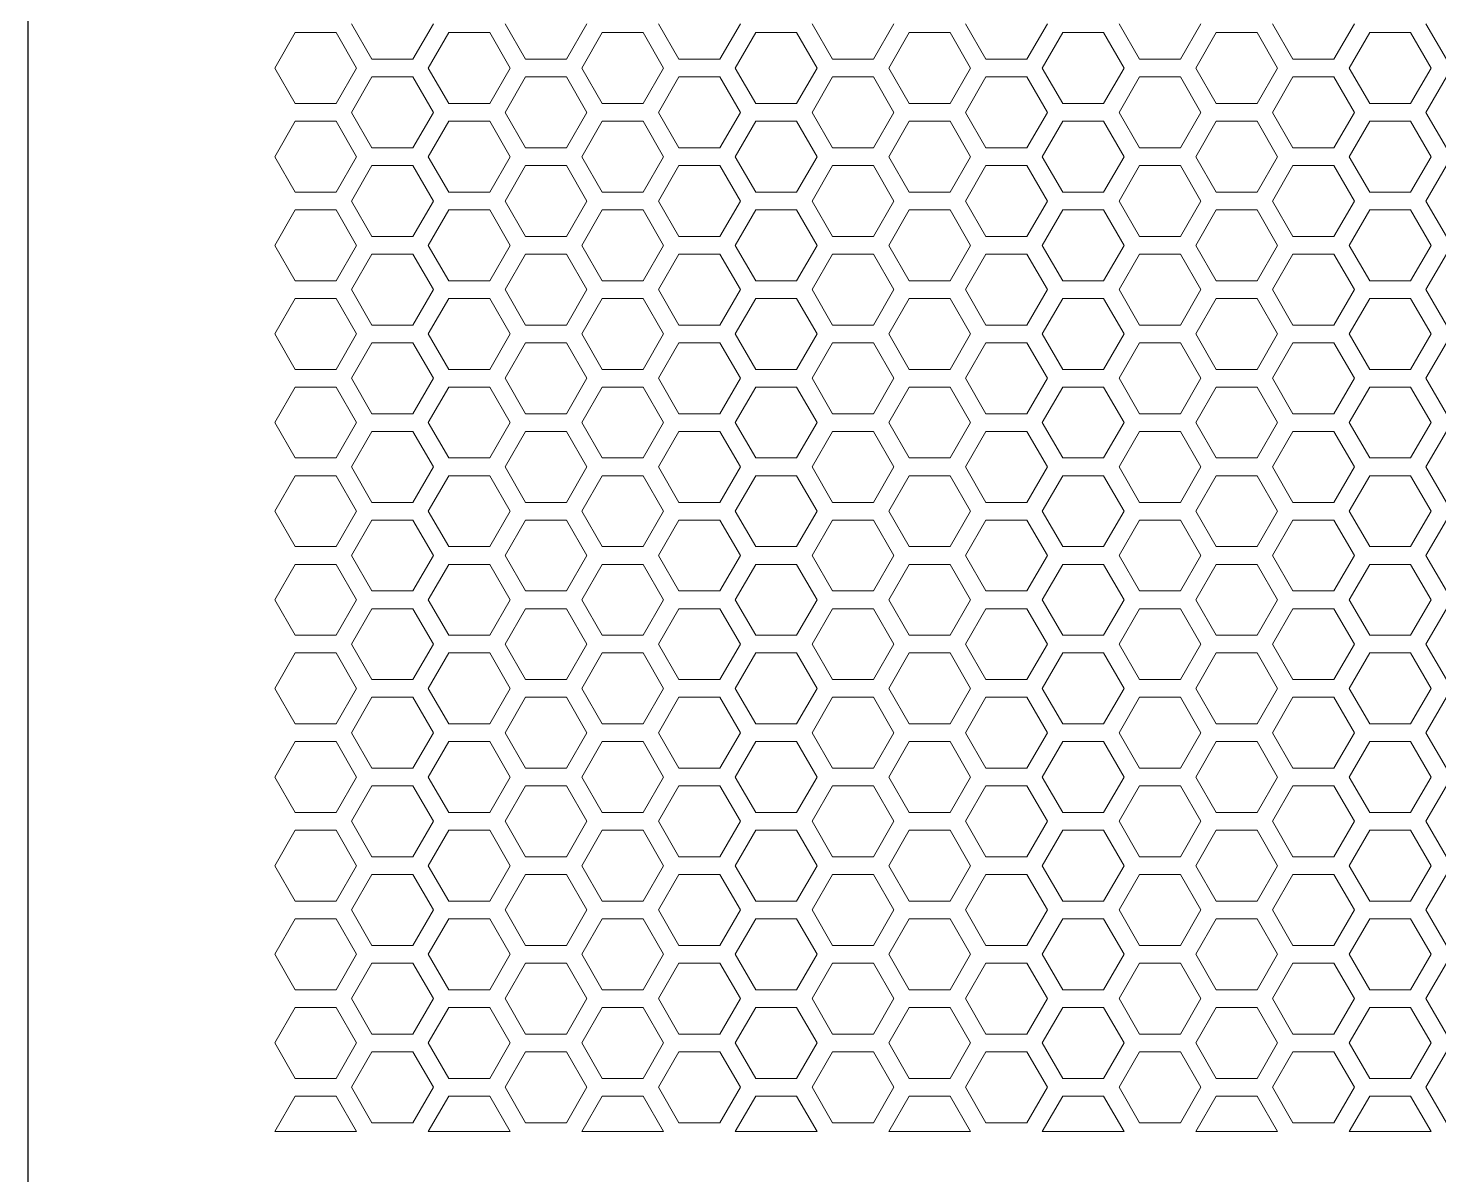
# Model space of a CAD drawing. Header units: millimetres. Extents: x 0 to 40, y -18 to 120.
# Drawn here: x 0 to 20.32, y 12.23 to 28.74 of the extents above; entities that cross this region are included whole.
import ezdxf

# ---------------------------------------------------------------- set-up
doc = ezdxf.new("R2010")
doc.units = ezdxf.units.MM

msp = doc.modelspace()

# ---------------------------------------------------------------- linework, layer by layer
msp.add_line((0, 0), (0, 45.182))
at = {"color": 0, "lineweight": 5}
for p, q in [((3.846, 28.679), (3.551, 28.169)), ((4.435, 28.679), (3.846, 28.679)), ((4.73, 28.169), (4.435, 28.679)), ((4.657, 28.807), (4.951, 28.296)), ((5.541, 28.296), (5.836, 28.807)), ((6.057, 28.679), (5.762, 28.169)), ((6.647, 28.679), (6.057, 28.679)), ((6.941, 28.169), (6.647, 28.679)), ((6.868, 28.807), (7.162, 28.296)), ((7.752, 28.296), (8.047, 28.807)), ((8.268, 28.679), (7.973, 28.169)), ((8.858, 28.679), (8.268, 28.679)), ((9.152, 28.169), (8.858, 28.679)), ((9.079, 28.807), (9.373, 28.296)), ((9.963, 28.296), (10.258, 28.807)), ((10.479, 28.679), (10.184, 28.169)), ((11.069, 28.679), (10.479, 28.679)), ((11.363, 28.169), (11.069, 28.679)), ((11.29, 28.807), (11.585, 28.296)), ((12.174, 28.296), (12.469, 28.807)), ((12.69, 28.679), (12.395, 28.169)), ((13.28, 28.679), (12.69, 28.679)), ((13.575, 28.169), (13.28, 28.679)), ((13.501, 28.807), (13.796, 28.296)), ((14.385, 28.296), (14.68, 28.807)), ((14.901, 28.679), (14.606, 28.169)), ((15.491, 28.679), (14.901, 28.679)), ((15.786, 28.169), (15.491, 28.679)), ((15.712, 28.807), (16.007, 28.296)), ((16.596, 28.296), (16.891, 28.807)), ((17.112, 28.679), (16.817, 28.169)), ((17.702, 28.679), (17.112, 28.679)), ((17.997, 28.169), (17.702, 28.679)), ((17.923, 28.807), (18.218, 28.296)), ((18.807, 28.296), (19.102, 28.807)), ((19.323, 28.679), (19.028, 28.169)), ((19.913, 28.679), (19.323, 28.679)), ((20.208, 28.169), (19.913, 28.679)), ((20.134, 28.807), (20.429, 28.296)), ((4.951, 28.296), (5.541, 28.296)), ((7.162, 28.296), (7.752, 28.296)), ((9.373, 28.296), (9.963, 28.296)), ((11.585, 28.296), (12.174, 28.296)), ((13.796, 28.296), (14.385, 28.296)), ((16.007, 28.296), (16.596, 28.296)), ((18.218, 28.296), (18.807, 28.296)), ((3.551, 28.169), (3.846, 27.658)), ((4.435, 27.658), (4.73, 28.169)), ((4.951, 28.041), (4.657, 27.53)), ((5.541, 28.041), (4.951, 28.041)), ((5.836, 27.53), (5.541, 28.041)), ((5.762, 28.169), (6.057, 27.658)), ((6.647, 27.658), (6.941, 28.169)), ((7.162, 28.041), (6.868, 27.53)), ((7.752, 28.041), (7.162, 28.041)), ((8.047, 27.53), (7.752, 28.041)), ((7.973, 28.169), (8.268, 27.658)), ((8.858, 27.658), (9.152, 28.169)), ((9.373, 28.041), (9.079, 27.53)), ((9.963, 28.041), (9.373, 28.041)), ((10.258, 27.53), (9.963, 28.041)), ((10.184, 28.169), (10.479, 27.658)), ((11.069, 27.658), (11.363, 28.169)), ((11.585, 28.041), (11.29, 27.53)), ((12.174, 28.041), (11.585, 28.041)), ((12.469, 27.53), (12.174, 28.041)), ((12.395, 28.169), (12.69, 27.658)), ((13.28, 27.658), (13.575, 28.169)), ((13.796, 28.041), (13.501, 27.53)), ((14.385, 28.041), (13.796, 28.041)), ((14.68, 27.53), (14.385, 28.041)), ((14.606, 28.169), (14.901, 27.658)), ((15.491, 27.658), (15.786, 28.169)), ((16.007, 28.041), (15.712, 27.53)), ((16.596, 28.041), (16.007, 28.041)), ((16.891, 27.53), (16.596, 28.041)), ((16.817, 28.169), (17.112, 27.658)), ((17.702, 27.658), (17.997, 28.169)), ((18.218, 28.041), (17.923, 27.53)), ((18.807, 28.041), (18.218, 28.041)), ((19.102, 27.53), (18.807, 28.041)), ((19.028, 28.169), (19.323, 27.658)), ((19.913, 27.658), (20.208, 28.169)), ((20.429, 28.041), (20.134, 27.53)), ((3.846, 27.658), (4.435, 27.658)), ((6.057, 27.658), (6.647, 27.658)), ((8.268, 27.658), (8.858, 27.658)), ((10.479, 27.658), (11.069, 27.658)), ((12.69, 27.658), (13.28, 27.658)), ((14.901, 27.658), (15.491, 27.658)), ((17.112, 27.658), (17.702, 27.658)), ((19.323, 27.658), (19.913, 27.658)), ((4.657, 27.53), (4.951, 27.02)), ((5.541, 27.02), (5.836, 27.53)), ((6.868, 27.53), (7.162, 27.02)), ((7.752, 27.02), (8.047, 27.53)), ((9.079, 27.53), (9.373, 27.02)), ((9.963, 27.02), (10.258, 27.53)), ((11.29, 27.53), (11.585, 27.02)), ((12.174, 27.02), (12.469, 27.53)), ((13.501, 27.53), (13.796, 27.02)), ((14.385, 27.02), (14.68, 27.53)), ((15.712, 27.53), (16.007, 27.02)), ((16.596, 27.02), (16.891, 27.53)), ((17.923, 27.53), (18.218, 27.02)), ((18.807, 27.02), (19.102, 27.53)), ((20.134, 27.53), (20.429, 27.02)), ((3.846, 27.403), (3.551, 26.892)), ((4.435, 27.403), (3.846, 27.403)), ((4.73, 26.892), (4.435, 27.403)), ((6.057, 27.403), (5.762, 26.892)), ((6.647, 27.403), (6.057, 27.403)), ((6.941, 26.892), (6.647, 27.403)), ((8.268, 27.403), (7.973, 26.892)), ((8.858, 27.403), (8.268, 27.403)), ((9.152, 26.892), (8.858, 27.403)), ((10.479, 27.403), (10.184, 26.892)), ((11.069, 27.403), (10.479, 27.403)), ((11.363, 26.892), (11.069, 27.403)), ((12.69, 27.403), (12.395, 26.892)), ((13.28, 27.403), (12.69, 27.403)), ((13.575, 26.892), (13.28, 27.403)), ((14.901, 27.403), (14.606, 26.892)), ((15.491, 27.403), (14.901, 27.403)), ((15.786, 26.892), (15.491, 27.403)), ((17.112, 27.403), (16.817, 26.892)), ((17.702, 27.403), (17.112, 27.403)), ((17.997, 26.892), (17.702, 27.403)), ((19.323, 27.403), (19.028, 26.892)), ((19.913, 27.403), (19.323, 27.403)), ((20.208, 26.892), (19.913, 27.403)), ((3.551, 26.892), (3.846, 26.381)), ((4.435, 26.381), (4.73, 26.892)), ((4.951, 27.02), (5.541, 27.02)), ((5.762, 26.892), (6.057, 26.381)), ((6.647, 26.381), (6.941, 26.892)), ((7.162, 27.02), (7.752, 27.02)), ((7.973, 26.892), (8.268, 26.381)), ((8.858, 26.381), (9.152, 26.892)), ((9.373, 27.02), (9.963, 27.02)), ((10.184, 26.892), (10.479, 26.381)), ((11.069, 26.381), (11.363, 26.892)), ((11.585, 27.02), (12.174, 27.02)), ((12.395, 26.892), (12.69, 26.381)), ((13.28, 26.381), (13.575, 26.892)), ((13.796, 27.02), (14.385, 27.02)), ((14.606, 26.892), (14.901, 26.381)), ((15.491, 26.381), (15.786, 26.892)), ((16.007, 27.02), (16.596, 27.02)), ((16.817, 26.892), (17.112, 26.381)), ((17.702, 26.381), (17.997, 26.892)), ((18.218, 27.02), (18.807, 27.02)), ((19.028, 26.892), (19.323, 26.381)), ((19.913, 26.381), (20.208, 26.892)), ((4.951, 26.764), (4.657, 26.254)), ((5.541, 26.764), (4.951, 26.764)), ((5.836, 26.254), (5.541, 26.764)), ((7.162, 26.764), (6.868, 26.254)), ((7.752, 26.764), (7.162, 26.764)), ((8.047, 26.254), (7.752, 26.764)), ((9.373, 26.764), (9.079, 26.254)), ((9.963, 26.764), (9.373, 26.764)), ((10.258, 26.254), (9.963, 26.764)), ((11.585, 26.764), (11.29, 26.254)), ((12.174, 26.764), (11.585, 26.764)), ((12.469, 26.254), (12.174, 26.764)), ((13.796, 26.764), (13.501, 26.254)), ((14.385, 26.764), (13.796, 26.764)), ((14.68, 26.254), (14.385, 26.764)), ((16.007, 26.764), (15.712, 26.254)), ((16.596, 26.764), (16.007, 26.764)), ((16.891, 26.254), (16.596, 26.764)), ((18.218, 26.764), (17.923, 26.254)), ((18.807, 26.764), (18.218, 26.764)), ((19.102, 26.254), (18.807, 26.764)), ((20.429, 26.764), (20.134, 26.254)), ((3.846, 26.381), (4.435, 26.381)), ((4.657, 26.254), (4.951, 25.743)), ((5.541, 25.743), (5.836, 26.254)), ((6.057, 26.381), (6.647, 26.381)), ((6.868, 26.254), (7.162, 25.743)), ((7.752, 25.743), (8.047, 26.254)), ((8.268, 26.381), (8.858, 26.381)), ((9.079, 26.254), (9.373, 25.743)), ((9.963, 25.743), (10.258, 26.254)), ((10.479, 26.381), (11.069, 26.381)), ((11.29, 26.254), (11.585, 25.743)), ((12.174, 25.743), (12.469, 26.254)), ((12.69, 26.381), (13.28, 26.381)), ((13.501, 26.254), (13.796, 25.743)), ((14.385, 25.743), (14.68, 26.254)), ((14.901, 26.381), (15.491, 26.381)), ((15.712, 26.254), (16.007, 25.743)), ((16.596, 25.743), (16.891, 26.254)), ((17.112, 26.381), (17.702, 26.381)), ((17.923, 26.254), (18.218, 25.743)), ((18.807, 25.743), (19.102, 26.254)), ((19.323, 26.381), (19.913, 26.381)), ((20.134, 26.254), (20.429, 25.743)), ((3.846, 26.126), (3.551, 25.615)), ((4.435, 26.126), (3.846, 26.126)), ((4.73, 25.615), (4.435, 26.126)), ((6.057, 26.126), (5.762, 25.615)), ((6.647, 26.126), (6.057, 26.126)), ((6.941, 25.615), (6.647, 26.126)), ((8.268, 26.126), (7.973, 25.615)), ((8.858, 26.126), (8.268, 26.126)), ((9.152, 25.615), (8.858, 26.126)), ((10.479, 26.126), (10.184, 25.615)), ((11.069, 26.126), (10.479, 26.126)), ((11.363, 25.615), (11.069, 26.126)), ((12.69, 26.126), (12.395, 25.615)), ((13.28, 26.126), (12.69, 26.126)), ((13.575, 25.615), (13.28, 26.126)), ((14.901, 26.126), (14.606, 25.615)), ((15.491, 26.126), (14.901, 26.126)), ((15.786, 25.615), (15.491, 26.126)), ((17.112, 26.126), (16.817, 25.615)), ((17.702, 26.126), (17.112, 26.126)), ((17.997, 25.615), (17.702, 26.126)), ((19.323, 26.126), (19.028, 25.615)), ((19.913, 26.126), (19.323, 26.126)), ((20.208, 25.615), (19.913, 26.126)), ((3.551, 25.615), (3.846, 25.105)), ((4.435, 25.105), (4.73, 25.615)), ((4.951, 25.743), (5.541, 25.743)), ((5.762, 25.615), (6.057, 25.105)), ((6.647, 25.105), (6.941, 25.615)), ((7.162, 25.743), (7.752, 25.743)), ((7.973, 25.615), (8.268, 25.105)), ((8.858, 25.105), (9.152, 25.615)), ((9.373, 25.743), (9.963, 25.743)), ((10.184, 25.615), (10.479, 25.105)), ((11.069, 25.105), (11.363, 25.615)), ((11.585, 25.743), (12.174, 25.743)), ((12.395, 25.615), (12.69, 25.105)), ((13.28, 25.105), (13.575, 25.615)), ((13.796, 25.743), (14.385, 25.743)), ((14.606, 25.615), (14.901, 25.105)), ((15.491, 25.105), (15.786, 25.615)), ((16.007, 25.743), (16.596, 25.743)), ((16.817, 25.615), (17.112, 25.105)), ((17.702, 25.105), (17.997, 25.615)), ((18.218, 25.743), (18.807, 25.743)), ((19.028, 25.615), (19.323, 25.105)), ((19.913, 25.105), (20.208, 25.615)), ((4.951, 25.488), (4.657, 24.977)), ((5.541, 25.488), (4.951, 25.488)), ((5.836, 24.977), (5.541, 25.488)), ((7.162, 25.488), (6.868, 24.977)), ((7.752, 25.488), (7.162, 25.488)), ((8.047, 24.977), (7.752, 25.488)), ((9.373, 25.488), (9.079, 24.977)), ((9.963, 25.488), (9.373, 25.488)), ((10.258, 24.977), (9.963, 25.488)), ((11.585, 25.488), (11.29, 24.977)), ((12.174, 25.488), (11.585, 25.488)), ((12.469, 24.977), (12.174, 25.488)), ((13.796, 25.488), (13.501, 24.977)), ((14.385, 25.488), (13.796, 25.488)), ((14.68, 24.977), (14.385, 25.488)), ((16.007, 25.488), (15.712, 24.977)), ((16.596, 25.488), (16.007, 25.488)), ((16.891, 24.977), (16.596, 25.488)), ((18.218, 25.488), (17.923, 24.977)), ((18.807, 25.488), (18.218, 25.488)), ((19.102, 24.977), (18.807, 25.488)), ((20.429, 25.488), (20.134, 24.977)), ((3.846, 25.105), (4.435, 25.105)), ((6.057, 25.105), (6.647, 25.105)), ((8.268, 25.105), (8.858, 25.105)), ((10.479, 25.105), (11.069, 25.105)), ((12.69, 25.105), (13.28, 25.105)), ((14.901, 25.105), (15.491, 25.105)), ((17.112, 25.105), (17.702, 25.105)), ((19.323, 25.105), (19.913, 25.105)), ((3.846, 24.849), (3.551, 24.339)), ((4.435, 24.849), (3.846, 24.849)), ((4.73, 24.339), (4.435, 24.849)), ((4.657, 24.977), (4.951, 24.467)), ((5.541, 24.467), (5.836, 24.977)), ((6.057, 24.849), (5.762, 24.339)), ((6.647, 24.849), (6.057, 24.849)), ((6.941, 24.339), (6.647, 24.849)), ((6.868, 24.977), (7.162, 24.467)), ((7.752, 24.467), (8.047, 24.977)), ((8.268, 24.849), (7.973, 24.339)), ((8.858, 24.849), (8.268, 24.849)), ((9.152, 24.339), (8.858, 24.849)), ((9.079, 24.977), (9.373, 24.467)), ((9.963, 24.467), (10.258, 24.977)), ((10.479, 24.849), (10.184, 24.339)), ((11.069, 24.849), (10.479, 24.849)), ((11.363, 24.339), (11.069, 24.849)), ((11.29, 24.977), (11.585, 24.467)), ((12.174, 24.467), (12.469, 24.977)), ((12.69, 24.849), (12.395, 24.339)), ((13.28, 24.849), (12.69, 24.849)), ((13.575, 24.339), (13.28, 24.849)), ((13.501, 24.977), (13.796, 24.467)), ((14.385, 24.467), (14.68, 24.977)), ((14.901, 24.849), (14.606, 24.339)), ((15.491, 24.849), (14.901, 24.849)), ((15.786, 24.339), (15.491, 24.849)), ((15.712, 24.977), (16.007, 24.467)), ((16.596, 24.467), (16.891, 24.977)), ((17.112, 24.849), (16.817, 24.339)), ((17.702, 24.849), (17.112, 24.849)), ((17.997, 24.339), (17.702, 24.849)), ((17.923, 24.977), (18.218, 24.467)), ((18.807, 24.467), (19.102, 24.977)), ((19.323, 24.849), (19.028, 24.339)), ((19.913, 24.849), (19.323, 24.849)), ((20.208, 24.339), (19.913, 24.849)), ((20.134, 24.977), (20.429, 24.467)), ((4.951, 24.467), (5.541, 24.467)), ((7.162, 24.467), (7.752, 24.467)), ((9.373, 24.467), (9.963, 24.467)), ((11.585, 24.467), (12.174, 24.467)), ((13.796, 24.467), (14.385, 24.467)), ((16.007, 24.467), (16.596, 24.467)), ((18.218, 24.467), (18.807, 24.467)), ((3.551, 24.339), (3.846, 23.828)), ((4.435, 23.828), (4.73, 24.339)), ((4.951, 24.211), (4.657, 23.701)), ((5.541, 24.211), (4.951, 24.211)), ((5.836, 23.701), (5.541, 24.211)), ((5.762, 24.339), (6.057, 23.828)), ((6.647, 23.828), (6.941, 24.339)), ((7.162, 24.211), (6.868, 23.701)), ((7.752, 24.211), (7.162, 24.211)), ((8.047, 23.701), (7.752, 24.211)), ((7.973, 24.339), (8.268, 23.828)), ((8.858, 23.828), (9.152, 24.339)), ((9.373, 24.211), (9.079, 23.701)), ((9.963, 24.211), (9.373, 24.211)), ((10.258, 23.701), (9.963, 24.211)), ((10.184, 24.339), (10.479, 23.828)), ((11.069, 23.828), (11.363, 24.339)), ((11.585, 24.211), (11.29, 23.701)), ((12.174, 24.211), (11.585, 24.211)), ((12.469, 23.701), (12.174, 24.211)), ((12.395, 24.339), (12.69, 23.828)), ((13.28, 23.828), (13.575, 24.339)), ((13.796, 24.211), (13.501, 23.701)), ((14.385, 24.211), (13.796, 24.211)), ((14.68, 23.701), (14.385, 24.211)), ((14.606, 24.339), (14.901, 23.828)), ((15.491, 23.828), (15.786, 24.339)), ((16.007, 24.211), (15.712, 23.701)), ((16.596, 24.211), (16.007, 24.211)), ((16.891, 23.701), (16.596, 24.211)), ((16.817, 24.339), (17.112, 23.828)), ((17.702, 23.828), (17.997, 24.339)), ((18.218, 24.211), (17.923, 23.701)), ((18.807, 24.211), (18.218, 24.211)), ((19.102, 23.701), (18.807, 24.211)), ((19.028, 24.339), (19.323, 23.828)), ((19.913, 23.828), (20.208, 24.339)), ((20.429, 24.211), (20.134, 23.701)), ((3.846, 23.828), (4.435, 23.828)), ((6.057, 23.828), (6.647, 23.828)), ((8.268, 23.828), (8.858, 23.828)), ((10.479, 23.828), (11.069, 23.828)), ((12.69, 23.828), (13.28, 23.828)), ((14.901, 23.828), (15.491, 23.828)), ((17.112, 23.828), (17.702, 23.828)), ((19.323, 23.828), (19.913, 23.828)), ((3.846, 23.573), (3.551, 23.062)), ((4.435, 23.573), (3.846, 23.573)), ((4.73, 23.062), (4.435, 23.573)), ((4.657, 23.701), (4.951, 23.19)), ((5.541, 23.19), (5.836, 23.701)), ((6.057, 23.573), (5.762, 23.062)), ((6.647, 23.573), (6.057, 23.573)), ((6.941, 23.062), (6.647, 23.573)), ((6.868, 23.701), (7.162, 23.19)), ((7.752, 23.19), (8.047, 23.701)), ((8.268, 23.573), (7.973, 23.062)), ((8.858, 23.573), (8.268, 23.573)), ((9.152, 23.062), (8.858, 23.573)), ((9.079, 23.701), (9.373, 23.19)), ((9.963, 23.19), (10.258, 23.701)), ((10.479, 23.573), (10.184, 23.062)), ((11.069, 23.573), (10.479, 23.573)), ((11.363, 23.062), (11.069, 23.573)), ((11.29, 23.701), (11.585, 23.19)), ((12.174, 23.19), (12.469, 23.701)), ((12.69, 23.573), (12.395, 23.062)), ((13.28, 23.573), (12.69, 23.573)), ((13.575, 23.062), (13.28, 23.573)), ((13.501, 23.701), (13.796, 23.19)), ((14.385, 23.19), (14.68, 23.701)), ((14.901, 23.573), (14.606, 23.062)), ((15.491, 23.573), (14.901, 23.573)), ((15.786, 23.062), (15.491, 23.573)), ((15.712, 23.701), (16.007, 23.19)), ((16.596, 23.19), (16.891, 23.701)), ((17.112, 23.573), (16.817, 23.062)), ((17.702, 23.573), (17.112, 23.573)), ((17.997, 23.062), (17.702, 23.573)), ((17.923, 23.701), (18.218, 23.19)), ((18.807, 23.19), (19.102, 23.701)), ((19.323, 23.573), (19.028, 23.062)), ((19.913, 23.573), (19.323, 23.573)), ((20.208, 23.062), (19.913, 23.573)), ((20.134, 23.701), (20.429, 23.19)), ((4.951, 23.19), (5.541, 23.19)), ((7.162, 23.19), (7.752, 23.19)), ((9.373, 23.19), (9.963, 23.19)), ((11.585, 23.19), (12.174, 23.19)), ((13.796, 23.19), (14.385, 23.19)), ((16.007, 23.19), (16.596, 23.19)), ((18.218, 23.19), (18.807, 23.19)), ((3.551, 23.062), (3.846, 22.552)), ((4.435, 22.552), (4.73, 23.062)), ((5.762, 23.062), (6.057, 22.552)), ((6.647, 22.552), (6.941, 23.062)), ((7.973, 23.062), (8.268, 22.552)), ((8.858, 22.552), (9.152, 23.062)), ((10.184, 23.062), (10.479, 22.552)), ((11.069, 22.552), (11.363, 23.062)), ((12.395, 23.062), (12.69, 22.552)), ((13.28, 22.552), (13.575, 23.062)), ((14.606, 23.062), (14.901, 22.552)), ((15.491, 22.552), (15.786, 23.062)), ((16.817, 23.062), (17.112, 22.552)), ((17.702, 22.552), (17.997, 23.062)), ((19.028, 23.062), (19.323, 22.552)), ((19.913, 22.552), (20.208, 23.062)), ((4.951, 22.935), (4.657, 22.424)), ((5.541, 22.935), (4.951, 22.935)), ((5.836, 22.424), (5.541, 22.935)), ((7.162, 22.935), (6.868, 22.424)), ((7.752, 22.935), (7.162, 22.935)), ((8.047, 22.424), (7.752, 22.935)), ((9.373, 22.935), (9.079, 22.424)), ((9.963, 22.935), (9.373, 22.935)), ((10.258, 22.424), (9.963, 22.935)), ((11.585, 22.935), (11.29, 22.424)), ((12.174, 22.935), (11.585, 22.935)), ((12.469, 22.424), (12.174, 22.935)), ((13.796, 22.935), (13.501, 22.424)), ((14.385, 22.935), (13.796, 22.935)), ((14.68, 22.424), (14.385, 22.935)), ((16.007, 22.935), (15.712, 22.424)), ((16.596, 22.935), (16.007, 22.935)), ((16.891, 22.424), (16.596, 22.935)), ((18.218, 22.935), (17.923, 22.424)), ((18.807, 22.935), (18.218, 22.935)), ((19.102, 22.424), (18.807, 22.935)), ((20.429, 22.935), (20.134, 22.424)), ((3.846, 22.552), (4.435, 22.552)), ((4.657, 22.424), (4.951, 21.913)), ((5.541, 21.913), (5.836, 22.424)), ((6.057, 22.552), (6.647, 22.552)), ((6.868, 22.424), (7.162, 21.913)), ((7.752, 21.913), (8.047, 22.424)), ((8.268, 22.552), (8.858, 22.552)), ((9.079, 22.424), (9.373, 21.913)), ((9.963, 21.913), (10.258, 22.424)), ((10.479, 22.552), (11.069, 22.552)), ((11.29, 22.424), (11.585, 21.913)), ((12.174, 21.913), (12.469, 22.424)), ((12.69, 22.552), (13.28, 22.552)), ((13.501, 22.424), (13.796, 21.913)), ((14.385, 21.913), (14.68, 22.424)), ((14.901, 22.552), (15.491, 22.552)), ((15.712, 22.424), (16.007, 21.913)), ((16.596, 21.913), (16.891, 22.424)), ((17.112, 22.552), (17.702, 22.552)), ((17.923, 22.424), (18.218, 21.913)), ((18.807, 21.913), (19.102, 22.424)), ((19.323, 22.552), (19.913, 22.552)), ((20.134, 22.424), (20.429, 21.913)), ((3.846, 22.296), (3.551, 21.786)), ((4.435, 22.296), (3.846, 22.296)), ((4.73, 21.786), (4.435, 22.296)), ((6.057, 22.296), (5.762, 21.786)), ((6.647, 22.296), (6.057, 22.296)), ((6.941, 21.786), (6.647, 22.296)), ((8.268, 22.296), (7.973, 21.786)), ((8.858, 22.296), (8.268, 22.296)), ((9.152, 21.786), (8.858, 22.296)), ((10.479, 22.296), (10.184, 21.786)), ((11.069, 22.296), (10.479, 22.296)), ((11.363, 21.786), (11.069, 22.296)), ((12.69, 22.296), (12.395, 21.786)), ((13.28, 22.296), (12.69, 22.296)), ((13.575, 21.786), (13.28, 22.296)), ((14.901, 22.296), (14.606, 21.786)), ((15.491, 22.296), (14.901, 22.296)), ((15.786, 21.786), (15.491, 22.296)), ((17.112, 22.296), (16.817, 21.786)), ((17.702, 22.296), (17.112, 22.296)), ((17.997, 21.786), (17.702, 22.296)), ((19.323, 22.296), (19.028, 21.786)), ((19.913, 22.296), (19.323, 22.296)), ((20.208, 21.786), (19.913, 22.296)), ((3.551, 21.786), (3.846, 21.275)), ((4.435, 21.275), (4.73, 21.786)), ((4.951, 21.913), (5.541, 21.913)), ((5.762, 21.786), (6.057, 21.275)), ((6.647, 21.275), (6.941, 21.786)), ((7.162, 21.913), (7.752, 21.913)), ((7.973, 21.786), (8.268, 21.275)), ((8.858, 21.275), (9.152, 21.786)), ((9.373, 21.913), (9.963, 21.913)), ((10.184, 21.786), (10.479, 21.275)), ((11.069, 21.275), (11.363, 21.786)), ((11.585, 21.913), (12.174, 21.913)), ((12.395, 21.786), (12.69, 21.275)), ((13.28, 21.275), (13.575, 21.786)), ((13.796, 21.913), (14.385, 21.913)), ((14.606, 21.786), (14.901, 21.275)), ((15.491, 21.275), (15.786, 21.786)), ((16.007, 21.913), (16.596, 21.913)), ((16.817, 21.786), (17.112, 21.275)), ((17.702, 21.275), (17.997, 21.786)), ((18.218, 21.913), (18.807, 21.913)), ((19.028, 21.786), (19.323, 21.275)), ((19.913, 21.275), (20.208, 21.786)), ((4.951, 21.658), (4.657, 21.147)), ((5.541, 21.658), (4.951, 21.658)), ((5.836, 21.147), (5.541, 21.658)), ((7.162, 21.658), (6.868, 21.147)), ((7.752, 21.658), (7.162, 21.658)), ((8.047, 21.147), (7.752, 21.658)), ((9.373, 21.658), (9.079, 21.147)), ((9.963, 21.658), (9.373, 21.658)), ((10.258, 21.147), (9.963, 21.658)), ((11.585, 21.658), (11.29, 21.147)), ((12.174, 21.658), (11.585, 21.658)), ((12.469, 21.147), (12.174, 21.658)), ((13.796, 21.658), (13.501, 21.147)), ((14.385, 21.658), (13.796, 21.658)), ((14.68, 21.147), (14.385, 21.658)), ((16.007, 21.658), (15.712, 21.147)), ((16.596, 21.658), (16.007, 21.658)), ((16.891, 21.147), (16.596, 21.658)), ((18.218, 21.658), (17.923, 21.147)), ((18.807, 21.658), (18.218, 21.658)), ((19.102, 21.147), (18.807, 21.658)), ((20.429, 21.658), (20.134, 21.147)), ((3.846, 21.275), (4.435, 21.275)), ((4.657, 21.147), (4.951, 20.637)), ((5.541, 20.637), (5.836, 21.147)), ((6.057, 21.275), (6.647, 21.275)), ((6.868, 21.147), (7.162, 20.637)), ((7.752, 20.637), (8.047, 21.147)), ((8.268, 21.275), (8.858, 21.275)), ((9.079, 21.147), (9.373, 20.637)), ((9.963, 20.637), (10.258, 21.147)), ((10.479, 21.275), (11.069, 21.275)), ((11.29, 21.147), (11.585, 20.637)), ((12.174, 20.637), (12.469, 21.147)), ((12.69, 21.275), (13.28, 21.275)), ((13.501, 21.147), (13.796, 20.637)), ((14.385, 20.637), (14.68, 21.147)), ((14.901, 21.275), (15.491, 21.275)), ((15.712, 21.147), (16.007, 20.637)), ((16.596, 20.637), (16.891, 21.147)), ((17.112, 21.275), (17.702, 21.275)), ((17.923, 21.147), (18.218, 20.637)), ((18.807, 20.637), (19.102, 21.147)), ((19.323, 21.275), (19.913, 21.275)), ((20.134, 21.147), (20.429, 20.637)), ((3.846, 21.02), (3.551, 20.509)), ((4.435, 21.02), (3.846, 21.02)), ((4.73, 20.509), (4.435, 21.02)), ((6.057, 21.02), (5.762, 20.509)), ((6.647, 21.02), (6.057, 21.02)), ((6.941, 20.509), (6.647, 21.02)), ((8.268, 21.02), (7.973, 20.509)), ((8.858, 21.02), (8.268, 21.02)), ((9.152, 20.509), (8.858, 21.02)), ((10.479, 21.02), (10.184, 20.509)), ((11.069, 21.02), (10.479, 21.02)), ((11.363, 20.509), (11.069, 21.02)), ((12.69, 21.02), (12.395, 20.509)), ((13.28, 21.02), (12.69, 21.02)), ((13.575, 20.509), (13.28, 21.02)), ((14.901, 21.02), (14.606, 20.509)), ((15.491, 21.02), (14.901, 21.02)), ((15.786, 20.509), (15.491, 21.02)), ((17.112, 21.02), (16.817, 20.509)), ((17.702, 21.02), (17.112, 21.02)), ((17.997, 20.509), (17.702, 21.02)), ((19.323, 21.02), (19.028, 20.509)), ((19.913, 21.02), (19.323, 21.02)), ((20.208, 20.509), (19.913, 21.02)), ((4.951, 20.637), (5.541, 20.637)), ((7.162, 20.637), (7.752, 20.637)), ((9.373, 20.637), (9.963, 20.637)), ((11.585, 20.637), (12.174, 20.637)), ((13.796, 20.637), (14.385, 20.637)), ((16.007, 20.637), (16.596, 20.637)), ((18.218, 20.637), (18.807, 20.637)), ((3.551, 20.509), (3.846, 19.998)), ((4.435, 19.998), (4.73, 20.509)), ((4.951, 20.381), (4.657, 19.871)), ((5.541, 20.381), (4.951, 20.381)), ((5.836, 19.871), (5.541, 20.381)), ((5.762, 20.509), (6.057, 19.998)), ((6.647, 19.998), (6.941, 20.509)), ((7.162, 20.381), (6.868, 19.871)), ((7.752, 20.381), (7.162, 20.381)), ((8.047, 19.871), (7.752, 20.381)), ((7.973, 20.509), (8.268, 19.998)), ((8.858, 19.998), (9.152, 20.509)), ((9.373, 20.381), (9.079, 19.871)), ((9.963, 20.381), (9.373, 20.381)), ((10.258, 19.871), (9.963, 20.381)), ((10.184, 20.509), (10.479, 19.998)), ((11.069, 19.998), (11.363, 20.509)), ((11.585, 20.381), (11.29, 19.871)), ((12.174, 20.381), (11.585, 20.381)), ((12.469, 19.871), (12.174, 20.381)), ((12.395, 20.509), (12.69, 19.998)), ((13.28, 19.998), (13.575, 20.509)), ((13.796, 20.381), (13.501, 19.871)), ((14.385, 20.381), (13.796, 20.381)), ((14.68, 19.871), (14.385, 20.381)), ((14.606, 20.509), (14.901, 19.998)), ((15.491, 19.998), (15.786, 20.509)), ((16.007, 20.381), (15.712, 19.871)), ((16.596, 20.381), (16.007, 20.381)), ((16.891, 19.871), (16.596, 20.381)), ((16.817, 20.509), (17.112, 19.998)), ((17.702, 19.998), (17.997, 20.509)), ((18.218, 20.381), (17.923, 19.871)), ((18.807, 20.381), (18.218, 20.381)), ((19.102, 19.871), (18.807, 20.381)), ((19.028, 20.509), (19.323, 19.998)), ((19.913, 19.998), (20.208, 20.509)), ((20.429, 20.381), (20.134, 19.871)), ((3.846, 19.998), (4.435, 19.998)), ((6.057, 19.998), (6.647, 19.998)), ((8.268, 19.998), (8.858, 19.998)), ((10.479, 19.998), (11.069, 19.998)), ((12.69, 19.998), (13.28, 19.998)), ((14.901, 19.998), (15.491, 19.998)), ((17.112, 19.998), (17.702, 19.998)), ((19.323, 19.998), (19.913, 19.998)), ((3.846, 19.743), (3.551, 19.232)), ((4.435, 19.743), (3.846, 19.743)), ((4.73, 19.232), (4.435, 19.743)), ((4.657, 19.871), (4.951, 19.36)), ((5.541, 19.36), (5.836, 19.871)), ((6.057, 19.743), (5.762, 19.232)), ((6.647, 19.743), (6.057, 19.743)), ((6.941, 19.232), (6.647, 19.743)), ((6.868, 19.871), (7.162, 19.36)), ((7.752, 19.36), (8.047, 19.871)), ((8.268, 19.743), (7.973, 19.232)), ((8.858, 19.743), (8.268, 19.743)), ((9.152, 19.232), (8.858, 19.743)), ((9.079, 19.871), (9.373, 19.36)), ((9.963, 19.36), (10.258, 19.871)), ((10.479, 19.743), (10.184, 19.232)), ((11.069, 19.743), (10.479, 19.743)), ((11.363, 19.232), (11.069, 19.743)), ((11.29, 19.871), (11.585, 19.36)), ((12.174, 19.36), (12.469, 19.871)), ((12.69, 19.743), (12.395, 19.232)), ((13.28, 19.743), (12.69, 19.743)), ((13.575, 19.232), (13.28, 19.743)), ((13.501, 19.871), (13.796, 19.36)), ((14.385, 19.36), (14.68, 19.871)), ((14.901, 19.743), (14.606, 19.232)), ((15.491, 19.743), (14.901, 19.743)), ((15.786, 19.232), (15.491, 19.743)), ((15.712, 19.871), (16.007, 19.36)), ((16.596, 19.36), (16.891, 19.871)), ((17.112, 19.743), (16.817, 19.232)), ((17.702, 19.743), (17.112, 19.743)), ((17.997, 19.232), (17.702, 19.743)), ((17.923, 19.871), (18.218, 19.36)), ((18.807, 19.36), (19.102, 19.871)), ((19.323, 19.743), (19.028, 19.232)), ((19.913, 19.743), (19.323, 19.743)), ((20.208, 19.232), (19.913, 19.743)), ((20.134, 19.871), (20.429, 19.36)), ((4.951, 19.36), (5.541, 19.36)), ((7.162, 19.36), (7.752, 19.36)), ((9.373, 19.36), (9.963, 19.36)), ((11.585, 19.36), (12.174, 19.36)), ((13.796, 19.36), (14.385, 19.36)), ((16.007, 19.36), (16.596, 19.36)), ((18.218, 19.36), (18.807, 19.36)), ((3.551, 19.232), (3.846, 18.722)), ((4.435, 18.722), (4.73, 19.232)), ((4.951, 19.105), (4.657, 18.594)), ((5.541, 19.105), (4.951, 19.105)), ((5.836, 18.594), (5.541, 19.105)), ((5.762, 19.232), (6.057, 18.722)), ((6.647, 18.722), (6.941, 19.232)), ((7.162, 19.105), (6.868, 18.594)), ((7.752, 19.105), (7.162, 19.105)), ((8.047, 18.594), (7.752, 19.105)), ((7.973, 19.232), (8.268, 18.722)), ((8.858, 18.722), (9.152, 19.232)), ((9.373, 19.105), (9.079, 18.594)), ((9.963, 19.105), (9.373, 19.105)), ((10.258, 18.594), (9.963, 19.105)), ((10.184, 19.232), (10.479, 18.722)), ((11.069, 18.722), (11.363, 19.232)), ((11.585, 19.105), (11.29, 18.594)), ((12.174, 19.105), (11.585, 19.105)), ((12.469, 18.594), (12.174, 19.105)), ((12.395, 19.232), (12.69, 18.722)), ((13.28, 18.722), (13.575, 19.232)), ((13.796, 19.105), (13.501, 18.594)), ((14.385, 19.105), (13.796, 19.105)), ((14.68, 18.594), (14.385, 19.105)), ((14.606, 19.232), (14.901, 18.722)), ((15.491, 18.722), (15.786, 19.232)), ((16.007, 19.105), (15.712, 18.594)), ((16.596, 19.105), (16.007, 19.105)), ((16.891, 18.594), (16.596, 19.105)), ((16.817, 19.232), (17.112, 18.722)), ((17.702, 18.722), (17.997, 19.232)), ((18.218, 19.105), (17.923, 18.594)), ((18.807, 19.105), (18.218, 19.105)), ((19.102, 18.594), (18.807, 19.105)), ((19.028, 19.232), (19.323, 18.722)), ((19.913, 18.722), (20.208, 19.232)), ((20.429, 19.105), (20.134, 18.594)), ((3.846, 18.722), (4.435, 18.722)), ((6.057, 18.722), (6.647, 18.722)), ((8.268, 18.722), (8.858, 18.722)), ((10.479, 18.722), (11.069, 18.722)), ((12.69, 18.722), (13.28, 18.722)), ((14.901, 18.722), (15.491, 18.722)), ((17.112, 18.722), (17.702, 18.722)), ((19.323, 18.722), (19.913, 18.722)), ((4.657, 18.594), (4.951, 18.084)), ((5.541, 18.084), (5.836, 18.594)), ((6.868, 18.594), (7.162, 18.084)), ((7.752, 18.084), (8.047, 18.594)), ((9.079, 18.594), (9.373, 18.084)), ((9.963, 18.084), (10.258, 18.594)), ((11.29, 18.594), (11.585, 18.084)), ((12.174, 18.084), (12.469, 18.594)), ((13.501, 18.594), (13.796, 18.084)), ((14.385, 18.084), (14.68, 18.594)), ((15.712, 18.594), (16.007, 18.084)), ((16.596, 18.084), (16.891, 18.594)), ((17.923, 18.594), (18.218, 18.084)), ((18.807, 18.084), (19.102, 18.594)), ((20.134, 18.594), (20.429, 18.084)), ((3.846, 18.467), (3.551, 17.956)), ((4.435, 18.467), (3.846, 18.467)), ((4.73, 17.956), (4.435, 18.467)), ((6.057, 18.467), (5.762, 17.956)), ((6.647, 18.467), (6.057, 18.467)), ((6.941, 17.956), (6.647, 18.467)), ((8.268, 18.467), (7.973, 17.956)), ((8.858, 18.467), (8.268, 18.467)), ((9.152, 17.956), (8.858, 18.467)), ((10.479, 18.467), (10.184, 17.956)), ((11.069, 18.467), (10.479, 18.467)), ((11.363, 17.956), (11.069, 18.467)), ((12.69, 18.467), (12.395, 17.956)), ((13.28, 18.467), (12.69, 18.467)), ((13.575, 17.956), (13.28, 18.467)), ((14.901, 18.467), (14.606, 17.956)), ((15.491, 18.467), (14.901, 18.467)), ((15.786, 17.956), (15.491, 18.467)), ((17.112, 18.467), (16.817, 17.956)), ((17.702, 18.467), (17.112, 18.467)), ((17.997, 17.956), (17.702, 18.467)), ((19.323, 18.467), (19.028, 17.956)), ((19.913, 18.467), (19.323, 18.467)), ((20.208, 17.956), (19.913, 18.467)), ((4.951, 18.084), (5.541, 18.084)), ((7.162, 18.084), (7.752, 18.084)), ((9.373, 18.084), (9.963, 18.084)), ((11.585, 18.084), (12.174, 18.084)), ((13.796, 18.084), (14.385, 18.084)), ((16.007, 18.084), (16.596, 18.084)), ((18.218, 18.084), (18.807, 18.084)), ((3.551, 17.956), (3.846, 17.445)), ((4.435, 17.445), (4.73, 17.956)), ((5.762, 17.956), (6.057, 17.445)), ((6.647, 17.445), (6.941, 17.956)), ((7.973, 17.956), (8.268, 17.445)), ((8.858, 17.445), (9.152, 17.956)), ((10.184, 17.956), (10.479, 17.445)), ((11.069, 17.445), (11.363, 17.956)), ((12.395, 17.956), (12.69, 17.445)), ((13.28, 17.445), (13.575, 17.956)), ((14.606, 17.956), (14.901, 17.445)), ((15.491, 17.445), (15.786, 17.956)), ((16.817, 17.956), (17.112, 17.445)), ((17.702, 17.445), (17.997, 17.956)), ((19.028, 17.956), (19.323, 17.445)), ((19.913, 17.445), (20.208, 17.956)), ((4.951, 17.828), (4.657, 17.318)), ((5.541, 17.828), (4.951, 17.828)), ((5.836, 17.318), (5.541, 17.828)), ((7.162, 17.828), (6.868, 17.318)), ((7.752, 17.828), (7.162, 17.828)), ((8.047, 17.318), (7.752, 17.828)), ((9.373, 17.828), (9.079, 17.318)), ((9.963, 17.828), (9.373, 17.828)), ((10.258, 17.318), (9.963, 17.828)), ((11.585, 17.828), (11.29, 17.318)), ((12.174, 17.828), (11.585, 17.828)), ((12.469, 17.318), (12.174, 17.828)), ((13.796, 17.828), (13.501, 17.318)), ((14.385, 17.828), (13.796, 17.828)), ((14.68, 17.318), (14.385, 17.828)), ((16.007, 17.828), (15.712, 17.318)), ((16.596, 17.828), (16.007, 17.828)), ((16.891, 17.318), (16.596, 17.828)), ((18.218, 17.828), (17.923, 17.318)), ((18.807, 17.828), (18.218, 17.828)), ((19.102, 17.318), (18.807, 17.828)), ((20.429, 17.828), (20.134, 17.318)), ((3.846, 17.445), (4.435, 17.445)), ((4.657, 17.318), (4.951, 16.807)), ((5.541, 16.807), (5.836, 17.318)), ((6.057, 17.445), (6.647, 17.445)), ((6.868, 17.318), (7.162, 16.807)), ((7.752, 16.807), (8.047, 17.318)), ((8.268, 17.445), (8.858, 17.445)), ((9.079, 17.318), (9.373, 16.807)), ((9.963, 16.807), (10.258, 17.318)), ((10.479, 17.445), (11.069, 17.445)), ((11.29, 17.318), (11.585, 16.807)), ((12.174, 16.807), (12.469, 17.318)), ((12.69, 17.445), (13.28, 17.445)), ((13.501, 17.318), (13.796, 16.807)), ((14.385, 16.807), (14.68, 17.318)), ((14.901, 17.445), (15.491, 17.445)), ((15.712, 17.318), (16.007, 16.807)), ((16.596, 16.807), (16.891, 17.318)), ((17.112, 17.445), (17.702, 17.445)), ((17.923, 17.318), (18.218, 16.807)), ((18.807, 16.807), (19.102, 17.318)), ((19.323, 17.445), (19.913, 17.445)), ((20.134, 17.318), (20.429, 16.807)), ((3.846, 17.19), (3.551, 16.679)), ((4.435, 17.19), (3.846, 17.19)), ((4.73, 16.679), (4.435, 17.19)), ((6.057, 17.19), (5.762, 16.679)), ((6.647, 17.19), (6.057, 17.19)), ((6.941, 16.679), (6.647, 17.19)), ((8.268, 17.19), (7.973, 16.679)), ((8.858, 17.19), (8.268, 17.19)), ((9.152, 16.679), (8.858, 17.19)), ((10.479, 17.19), (10.184, 16.679)), ((11.069, 17.19), (10.479, 17.19)), ((11.363, 16.679), (11.069, 17.19)), ((12.69, 17.19), (12.395, 16.679)), ((13.28, 17.19), (12.69, 17.19)), ((13.575, 16.679), (13.28, 17.19)), ((14.901, 17.19), (14.606, 16.679)), ((15.491, 17.19), (14.901, 17.19)), ((15.786, 16.679), (15.491, 17.19)), ((17.112, 17.19), (16.817, 16.679)), ((17.702, 17.19), (17.112, 17.19)), ((17.997, 16.679), (17.702, 17.19)), ((19.323, 17.19), (19.028, 16.679)), ((19.913, 17.19), (19.323, 17.19)), ((20.208, 16.679), (19.913, 17.19)), ((3.551, 16.679), (3.846, 16.169)), ((4.435, 16.169), (4.73, 16.679)), ((4.951, 16.807), (5.541, 16.807)), ((5.762, 16.679), (6.057, 16.169)), ((6.647, 16.169), (6.941, 16.679)), ((7.162, 16.807), (7.752, 16.807)), ((7.973, 16.679), (8.268, 16.169)), ((8.858, 16.169), (9.152, 16.679)), ((9.373, 16.807), (9.963, 16.807)), ((10.184, 16.679), (10.479, 16.169)), ((11.069, 16.169), (11.363, 16.679)), ((11.585, 16.807), (12.174, 16.807)), ((12.395, 16.679), (12.69, 16.169)), ((13.28, 16.169), (13.575, 16.679)), ((13.796, 16.807), (14.385, 16.807)), ((14.606, 16.679), (14.901, 16.169)), ((15.491, 16.169), (15.786, 16.679)), ((16.007, 16.807), (16.596, 16.807)), ((16.817, 16.679), (17.112, 16.169)), ((17.702, 16.169), (17.997, 16.679)), ((18.218, 16.807), (18.807, 16.807)), ((19.028, 16.679), (19.323, 16.169)), ((19.913, 16.169), (20.208, 16.679)), ((4.951, 16.552), (4.657, 16.041)), ((5.541, 16.552), (4.951, 16.552)), ((5.836, 16.041), (5.541, 16.552)), ((7.162, 16.552), (6.868, 16.041)), ((7.752, 16.552), (7.162, 16.552)), ((8.047, 16.041), (7.752, 16.552)), ((9.373, 16.552), (9.079, 16.041)), ((9.963, 16.552), (9.373, 16.552)), ((10.258, 16.041), (9.963, 16.552)), ((11.585, 16.552), (11.29, 16.041)), ((12.174, 16.552), (11.585, 16.552)), ((12.469, 16.041), (12.174, 16.552)), ((13.796, 16.552), (13.501, 16.041)), ((14.385, 16.552), (13.796, 16.552)), ((14.68, 16.041), (14.385, 16.552)), ((16.007, 16.552), (15.712, 16.041)), ((16.596, 16.552), (16.007, 16.552)), ((16.891, 16.041), (16.596, 16.552)), ((18.218, 16.552), (17.923, 16.041)), ((18.807, 16.552), (18.218, 16.552)), ((19.102, 16.041), (18.807, 16.552)), ((20.429, 16.552), (20.134, 16.041)), ((3.846, 16.169), (4.435, 16.169)), ((6.057, 16.169), (6.647, 16.169)), ((8.268, 16.169), (8.858, 16.169)), ((10.479, 16.169), (11.069, 16.169)), ((12.69, 16.169), (13.28, 16.169)), ((14.901, 16.169), (15.491, 16.169)), ((17.112, 16.169), (17.702, 16.169)), ((19.323, 16.169), (19.913, 16.169)), ((3.846, 15.913), (3.551, 15.403)), ((4.435, 15.913), (3.846, 15.913)), ((4.73, 15.403), (4.435, 15.913)), ((4.657, 16.041), (4.951, 15.53)), ((5.541, 15.53), (5.836, 16.041)), ((6.057, 15.913), (5.762, 15.403)), ((6.647, 15.913), (6.057, 15.913)), ((6.941, 15.403), (6.647, 15.913)), ((6.868, 16.041), (7.162, 15.53)), ((7.752, 15.53), (8.047, 16.041)), ((8.268, 15.913), (7.973, 15.403)), ((8.858, 15.913), (8.268, 15.913)), ((9.152, 15.403), (8.858, 15.913)), ((9.079, 16.041), (9.373, 15.53)), ((9.963, 15.53), (10.258, 16.041)), ((10.479, 15.913), (10.184, 15.403)), ((11.069, 15.913), (10.479, 15.913)), ((11.363, 15.403), (11.069, 15.913)), ((11.29, 16.041), (11.585, 15.53)), ((12.174, 15.53), (12.469, 16.041)), ((12.69, 15.913), (12.395, 15.403)), ((13.28, 15.913), (12.69, 15.913)), ((13.575, 15.403), (13.28, 15.913)), ((13.501, 16.041), (13.796, 15.53)), ((14.385, 15.53), (14.68, 16.041)), ((14.901, 15.913), (14.606, 15.403)), ((15.491, 15.913), (14.901, 15.913)), ((15.786, 15.403), (15.491, 15.913)), ((15.712, 16.041), (16.007, 15.53)), ((16.596, 15.53), (16.891, 16.041)), ((17.112, 15.913), (16.817, 15.403)), ((17.702, 15.913), (17.112, 15.913)), ((17.997, 15.403), (17.702, 15.913)), ((17.923, 16.041), (18.218, 15.53)), ((18.807, 15.53), (19.102, 16.041)), ((19.323, 15.913), (19.028, 15.403)), ((19.913, 15.913), (19.323, 15.913)), ((20.208, 15.403), (19.913, 15.913)), ((20.134, 16.041), (20.429, 15.53)), ((4.951, 15.53), (5.541, 15.53)), ((7.162, 15.53), (7.752, 15.53)), ((9.373, 15.53), (9.963, 15.53)), ((11.585, 15.53), (12.174, 15.53)), ((13.796, 15.53), (14.385, 15.53)), ((16.007, 15.53), (16.596, 15.53)), ((18.218, 15.53), (18.807, 15.53)), ((3.551, 15.403), (3.846, 14.892)), ((4.435, 14.892), (4.73, 15.403)), ((4.951, 15.275), (4.657, 14.764)), ((5.541, 15.275), (4.951, 15.275)), ((5.836, 14.764), (5.541, 15.275)), ((5.762, 15.403), (6.057, 14.892)), ((6.647, 14.892), (6.941, 15.403)), ((7.162, 15.275), (6.868, 14.764)), ((7.752, 15.275), (7.162, 15.275)), ((8.047, 14.764), (7.752, 15.275)), ((7.973, 15.403), (8.268, 14.892)), ((8.858, 14.892), (9.152, 15.403)), ((9.373, 15.275), (9.079, 14.764)), ((9.963, 15.275), (9.373, 15.275)), ((10.258, 14.764), (9.963, 15.275)), ((10.184, 15.403), (10.479, 14.892)), ((11.069, 14.892), (11.363, 15.403)), ((11.585, 15.275), (11.29, 14.764)), ((12.174, 15.275), (11.585, 15.275)), ((12.469, 14.764), (12.174, 15.275)), ((12.395, 15.403), (12.69, 14.892)), ((13.28, 14.892), (13.575, 15.403)), ((13.796, 15.275), (13.501, 14.764)), ((14.385, 15.275), (13.796, 15.275)), ((14.68, 14.764), (14.385, 15.275)), ((14.606, 15.403), (14.901, 14.892)), ((15.491, 14.892), (15.786, 15.403)), ((16.007, 15.275), (15.712, 14.764)), ((16.596, 15.275), (16.007, 15.275)), ((16.891, 14.764), (16.596, 15.275)), ((16.817, 15.403), (17.112, 14.892)), ((17.702, 14.892), (17.997, 15.403)), ((18.218, 15.275), (17.923, 14.764)), ((18.807, 15.275), (18.218, 15.275)), ((19.102, 14.764), (18.807, 15.275)), ((19.028, 15.403), (19.323, 14.892)), ((19.913, 14.892), (20.208, 15.403)), ((20.429, 15.275), (20.134, 14.764)), ((3.846, 14.892), (4.435, 14.892)), ((6.057, 14.892), (6.647, 14.892)), ((8.268, 14.892), (8.858, 14.892)), ((10.479, 14.892), (11.069, 14.892)), ((12.69, 14.892), (13.28, 14.892)), ((14.901, 14.892), (15.491, 14.892)), ((17.112, 14.892), (17.702, 14.892)), ((19.323, 14.892), (19.913, 14.892)), ((3.846, 14.637), (3.551, 14.126)), ((4.435, 14.637), (3.846, 14.637)), ((4.73, 14.126), (4.435, 14.637)), ((4.657, 14.764), (4.951, 14.254)), ((5.541, 14.254), (5.836, 14.764)), ((6.057, 14.637), (5.762, 14.126)), ((6.647, 14.637), (6.057, 14.637)), ((6.941, 14.126), (6.647, 14.637)), ((6.868, 14.764), (7.162, 14.254)), ((7.752, 14.254), (8.047, 14.764)), ((8.268, 14.637), (7.973, 14.126)), ((8.858, 14.637), (8.268, 14.637)), ((9.152, 14.126), (8.858, 14.637)), ((9.079, 14.764), (9.373, 14.254)), ((9.963, 14.254), (10.258, 14.764)), ((10.479, 14.637), (10.184, 14.126)), ((11.069, 14.637), (10.479, 14.637)), ((11.363, 14.126), (11.069, 14.637)), ((11.29, 14.764), (11.585, 14.254)), ((12.174, 14.254), (12.469, 14.764)), ((12.69, 14.637), (12.395, 14.126)), ((13.28, 14.637), (12.69, 14.637)), ((13.575, 14.126), (13.28, 14.637)), ((13.501, 14.764), (13.796, 14.254)), ((14.385, 14.254), (14.68, 14.764)), ((14.901, 14.637), (14.606, 14.126)), ((15.491, 14.637), (14.901, 14.637)), ((15.786, 14.126), (15.491, 14.637)), ((15.712, 14.764), (16.007, 14.254)), ((16.596, 14.254), (16.891, 14.764)), ((17.112, 14.637), (16.817, 14.126)), ((17.702, 14.637), (17.112, 14.637)), ((17.997, 14.126), (17.702, 14.637)), ((17.923, 14.764), (18.218, 14.254)), ((18.807, 14.254), (19.102, 14.764)), ((19.323, 14.637), (19.028, 14.126)), ((19.913, 14.637), (19.323, 14.637)), ((20.208, 14.126), (19.913, 14.637)), ((20.134, 14.764), (20.429, 14.254)), ((4.951, 14.254), (5.541, 14.254)), ((7.162, 14.254), (7.752, 14.254)), ((9.373, 14.254), (9.963, 14.254)), ((11.585, 14.254), (12.174, 14.254)), ((13.796, 14.254), (14.385, 14.254)), ((16.007, 14.254), (16.596, 14.254)), ((18.218, 14.254), (18.807, 14.254)), ((3.551, 14.126), (3.846, 13.615)), ((4.435, 13.615), (4.73, 14.126)), ((5.762, 14.126), (6.057, 13.615)), ((6.647, 13.615), (6.941, 14.126)), ((7.973, 14.126), (8.268, 13.615)), ((8.858, 13.615), (9.152, 14.126)), ((10.184, 14.126), (10.479, 13.615)), ((11.069, 13.615), (11.363, 14.126)), ((12.395, 14.126), (12.69, 13.615)), ((13.28, 13.615), (13.575, 14.126)), ((14.606, 14.126), (14.901, 13.615)), ((15.491, 13.615), (15.786, 14.126)), ((16.817, 14.126), (17.112, 13.615)), ((17.702, 13.615), (17.997, 14.126)), ((19.028, 14.126), (19.323, 13.615)), ((19.913, 13.615), (20.208, 14.126)), ((4.951, 13.998), (4.657, 13.488)), ((5.541, 13.998), (4.951, 13.998)), ((5.836, 13.488), (5.541, 13.998)), ((7.162, 13.998), (6.868, 13.488)), ((7.752, 13.998), (7.162, 13.998)), ((8.047, 13.488), (7.752, 13.998)), ((9.373, 13.998), (9.079, 13.488)), ((9.963, 13.998), (9.373, 13.998)), ((10.258, 13.488), (9.963, 13.998)), ((11.585, 13.998), (11.29, 13.488)), ((12.174, 13.998), (11.585, 13.998)), ((12.469, 13.488), (12.174, 13.998)), ((13.796, 13.998), (13.501, 13.488)), ((14.385, 13.998), (13.796, 13.998)), ((14.68, 13.488), (14.385, 13.998)), ((16.007, 13.998), (15.712, 13.488)), ((16.596, 13.998), (16.007, 13.998)), ((16.891, 13.488), (16.596, 13.998)), ((18.218, 13.998), (17.923, 13.488)), ((18.807, 13.998), (18.218, 13.998)), ((19.102, 13.488), (18.807, 13.998)), ((20.429, 13.998), (20.134, 13.488)), ((3.846, 13.615), (4.435, 13.615)), ((6.057, 13.615), (6.647, 13.615)), ((8.268, 13.615), (8.858, 13.615)), ((10.479, 13.615), (11.069, 13.615)), ((12.69, 13.615), (13.28, 13.615)), ((14.901, 13.615), (15.491, 13.615)), ((17.112, 13.615), (17.702, 13.615)), ((19.323, 13.615), (19.913, 13.615)), ((4.657, 13.488), (4.951, 12.977)), ((5.541, 12.977), (5.836, 13.488)), ((6.868, 13.488), (7.162, 12.977)), ((7.752, 12.977), (8.047, 13.488)), ((9.079, 13.488), (9.373, 12.977)), ((9.963, 12.977), (10.258, 13.488)), ((11.29, 13.488), (11.585, 12.977)), ((12.174, 12.977), (12.469, 13.488)), ((13.501, 13.488), (13.796, 12.977)), ((14.385, 12.977), (14.68, 13.488)), ((15.712, 13.488), (16.007, 12.977)), ((16.596, 12.977), (16.891, 13.488)), ((17.923, 13.488), (18.218, 12.977)), ((18.807, 12.977), (19.102, 13.488)), ((20.134, 13.488), (20.429, 12.977)), ((3.846, 13.36), (3.551, 12.85)), ((4.435, 13.36), (3.846, 13.36)), ((4.73, 12.85), (4.435, 13.36)), ((6.057, 13.36), (5.762, 12.85)), ((6.647, 13.36), (6.057, 13.36)), ((6.941, 12.85), (6.647, 13.36)), ((8.268, 13.36), (7.973, 12.85)), ((8.858, 13.36), (8.268, 13.36)), ((9.152, 12.85), (8.858, 13.36)), ((10.479, 13.36), (10.184, 12.85)), ((11.069, 13.36), (10.479, 13.36)), ((11.363, 12.85), (11.069, 13.36)), ((12.69, 13.36), (12.395, 12.85)), ((13.28, 13.36), (12.69, 13.36)), ((13.575, 12.85), (13.28, 13.36)), ((14.901, 13.36), (14.606, 12.85)), ((15.491, 13.36), (14.901, 13.36)), ((15.786, 12.85), (15.491, 13.36)), ((17.112, 13.36), (16.817, 12.85)), ((17.702, 13.36), (17.112, 13.36)), ((17.997, 12.85), (17.702, 13.36)), ((19.323, 13.36), (19.028, 12.85)), ((19.913, 13.36), (19.323, 13.36)), ((20.208, 12.85), (19.913, 13.36)), ((4.951, 12.977), (5.541, 12.977)), ((4.951, 12.977), (5.541, 12.977)), ((7.162, 12.977), (7.752, 12.977)), ((7.162, 12.977), (7.752, 12.977)), ((9.373, 12.977), (9.963, 12.977)), ((9.373, 12.977), (9.963, 12.977)), ((11.585, 12.977), (12.174, 12.977)), ((11.585, 12.977), (12.174, 12.977)), ((13.796, 12.977), (14.385, 12.977)), ((13.796, 12.977), (14.385, 12.977)), ((16.007, 12.977), (16.596, 12.977)), ((16.007, 12.977), (16.596, 12.977)), ((18.218, 12.977), (18.807, 12.977)), ((18.218, 12.977), (18.807, 12.977))]:
    msp.add_line(p, q, dxfattribs=at)
at = {"lineweight": 5}
for p, q in [((3.551, 12.85), (4.73, 12.85)), ((5.762, 12.85), (6.941, 12.85)), ((7.973, 12.85), (9.152, 12.85)), ((10.184, 12.85), (11.363, 12.85)), ((12.395, 12.85), (13.575, 12.85)), ((14.606, 12.85), (15.786, 12.85)), ((16.817, 12.85), (17.997, 12.85)), ((19.028, 12.85), (20.208, 12.85))]:
    msp.add_line(p, q, dxfattribs=at)

doc.saveas('drawing.dxf')
